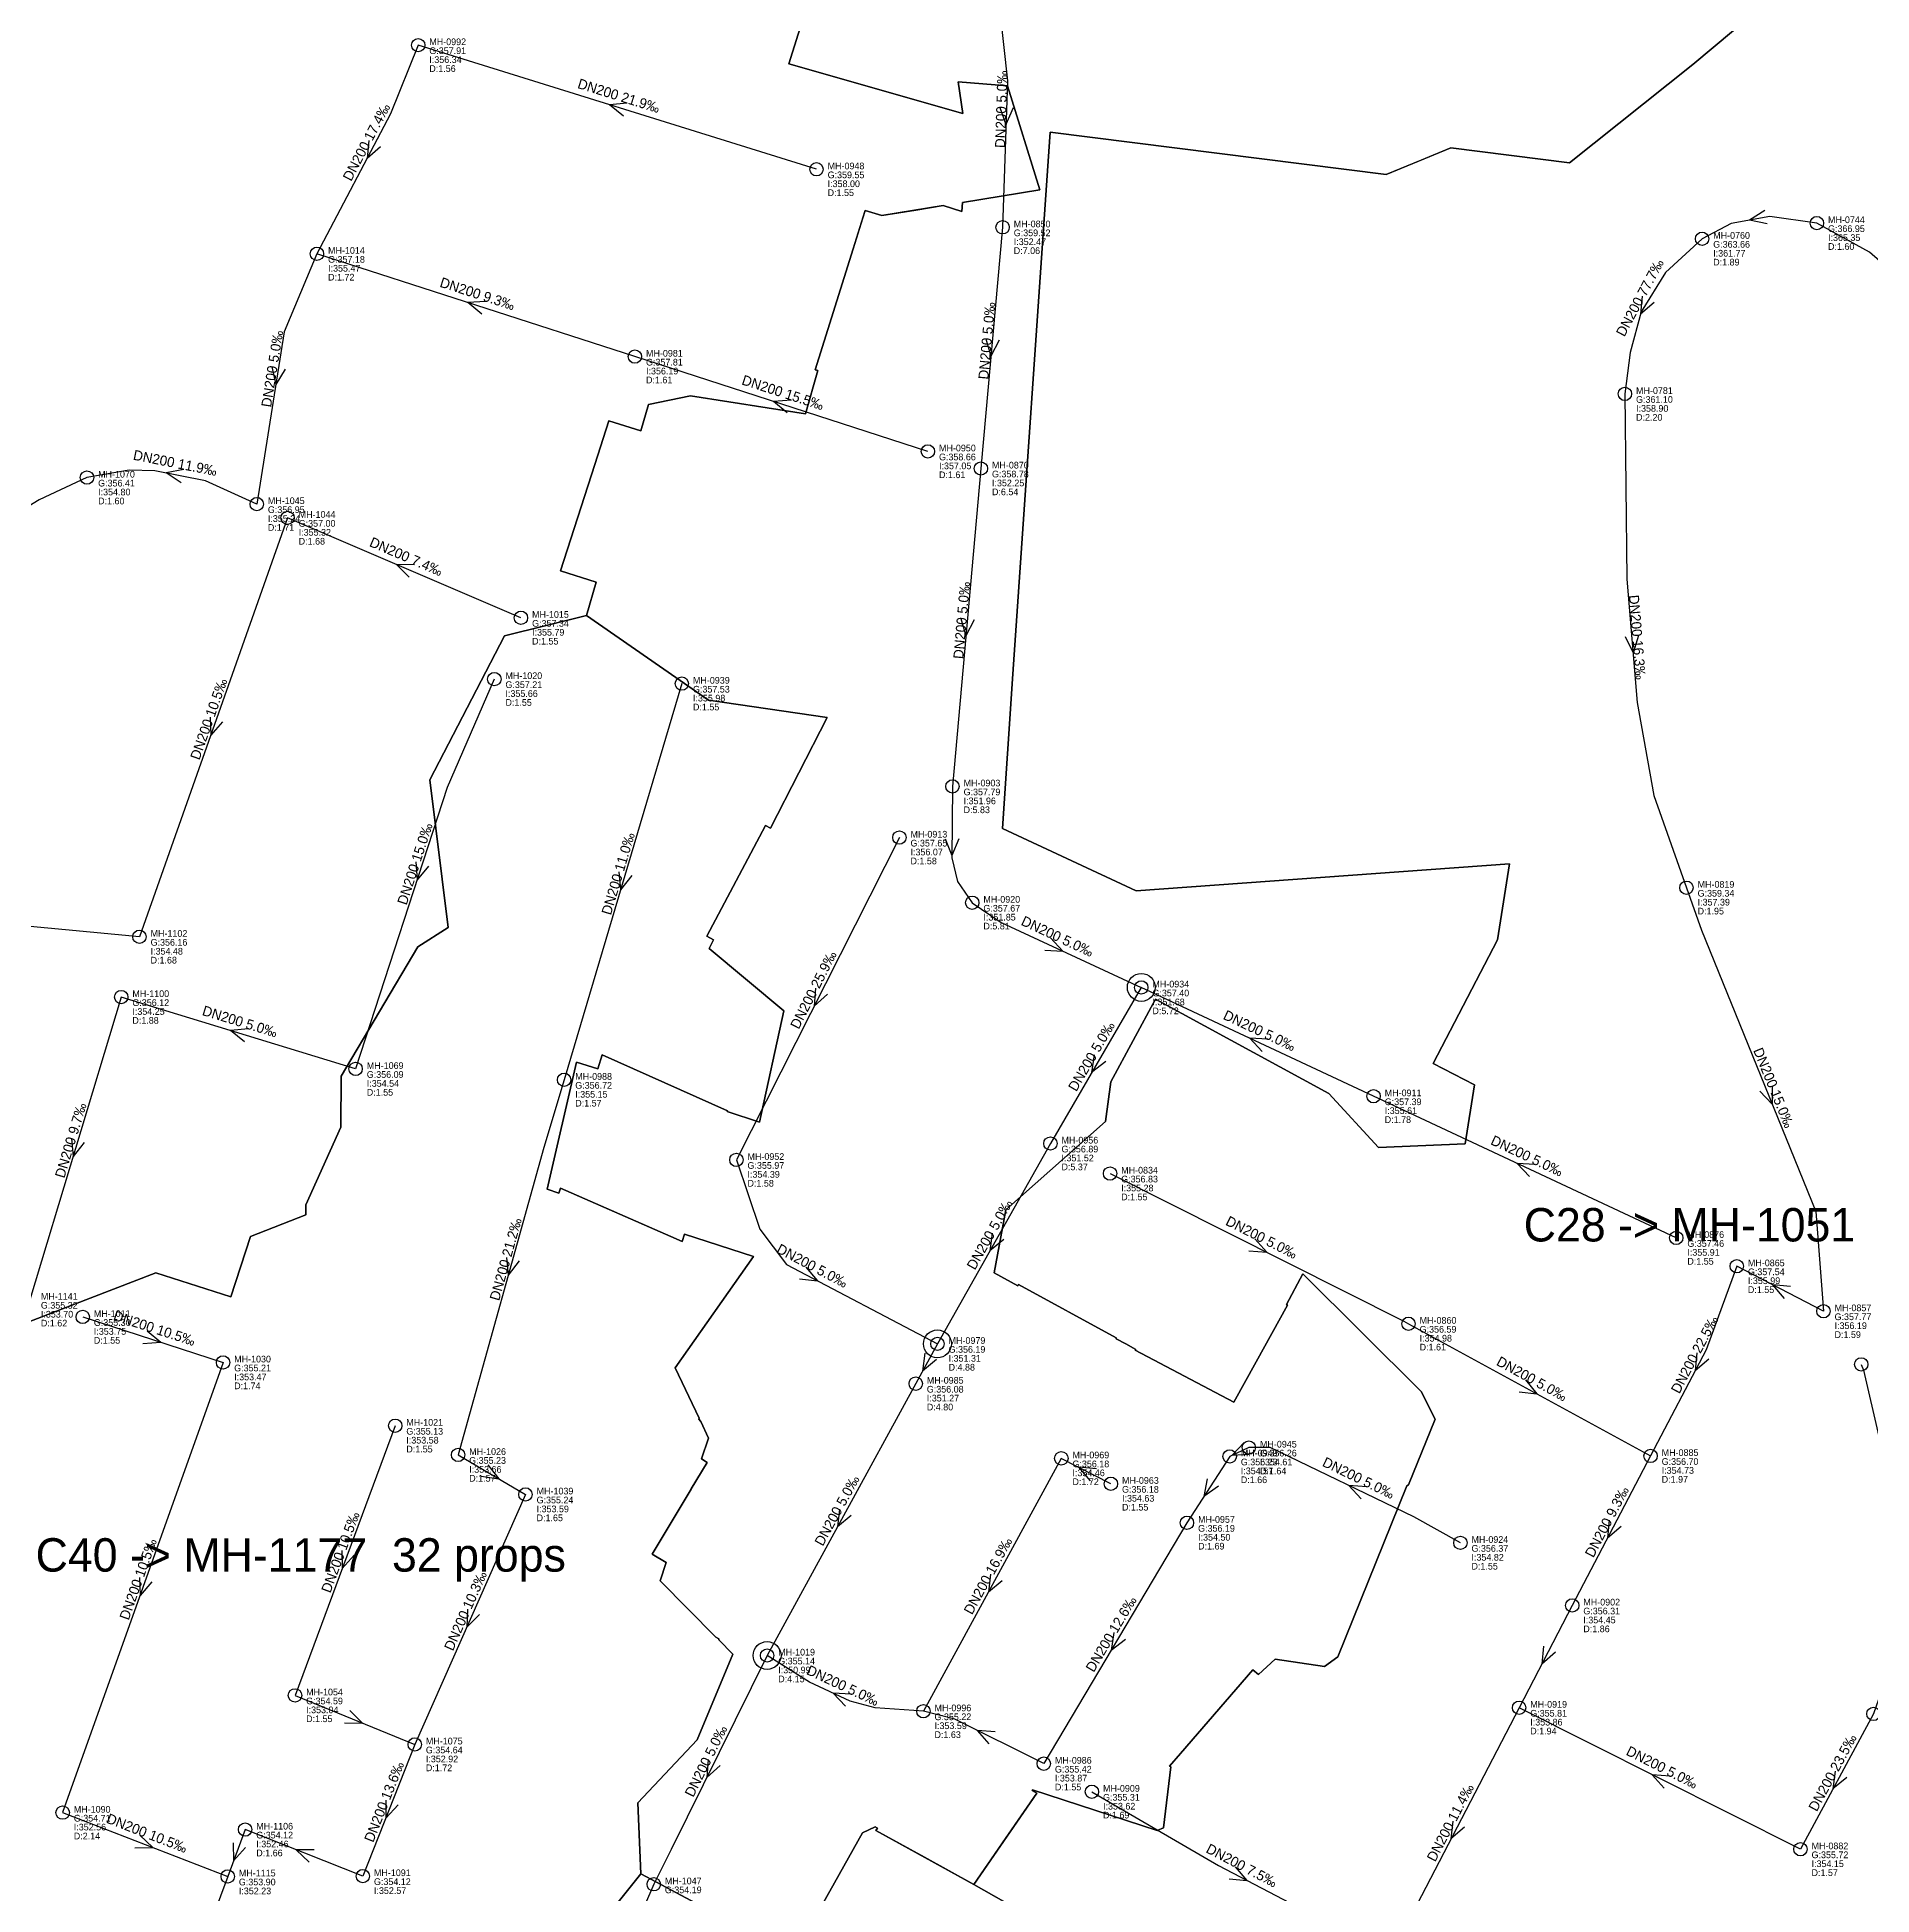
# Model space of a CAD drawing. Header units: metres. Extents: x 449148 to 451990, y 2566737 to 2570847.
# Drawn here: x 450810.2 to 451139.7, y 2567391.6 to 2567725.2 of the extents above; entities that cross this region are included whole.
import ezdxf
from ezdxf.enums import TextEntityAlignment as Align

# ---------------------------------------------------------------- set-up
doc = ezdxf.new("R2010")
doc.units = ezdxf.units.M
for name, color, linetype in [('SEW-CATCHMENT', 4, 'Continuous'), ('SEW-CATCHMENT-LABEL', 4, 'Continuous'), ('SEW-DROP', 6, 'Continuous'), ('SEW-LABEL', 2, 'Continuous'), ('SEW-MH', 7, 'Continuous'), ('SEW-MH-LABEL', 8, 'Continuous'), ('SEW-PIPE-DN200', 3, 'Continuous')]:
    doc.layers.add(name, color=color, linetype=linetype)

msp = doc.modelspace()

# ---------------------------------------------------------------- linework, layer by layer
at = {"layer": 'SEW-CATCHMENT'}
for points in [[(451133.78, 2567742.28), (451107.56, 2567720.25), (451085.38, 2567702.62), (451064.07, 2567705.29), (451058.75, 2567703.11), (451052.48, 2567700.54), (450992.12, 2567708.09), (450985.39, 2567609.99), (450983.55, 2567583.06), (451007.6, 2567571.89), (451074.61, 2567576.74), (451072.45, 2567563.11), (451060.93, 2567540.92), (451068.33, 2567537.09), (451066.65, 2567526.48), (451051.12, 2567525.79), (451042.16, 2567535.51), (451011.04, 2567552.42), (451003.03, 2567537.59), (451002.05, 2567530.49), (450984.19, 2567514.6), (450982.08, 2567503.29), (450986.34, 2567501), (450986.45, 2567501.21), (451003.98, 2567491.63), (451003.99, 2567491.47), (451005.7, 2567490.55), (451005.7, 2567490.54), (451007.49, 2567489.56), (451007.42, 2567489.43), (451025.12, 2567480.08), (451029.13, 2567487.34), (451029.13, 2567487.34), (451034.76, 2567497.52), (451034.58, 2567497.62), (451037.5, 2567503.13), (451058.75, 2567481.98), (451061.25, 2567477.01), (451056.49, 2567465.26), (451056.17, 2567465.08), (451043.8, 2567434.37), (451041.37, 2567432.64), (451032.52, 2567433.96), (451029.56, 2567431.18), (451028.51, 2567432.05), (451015.55, 2567417.02), (451013.59, 2567414.75), (451013.79, 2567414.59), (451012.47, 2567403.67), (451011.36, 2567403.19), (450988.97, 2567410.47), (450988.9, 2567410.34), (450989.73, 2567409.87), (450978.42, 2567393.48), (450969.56, 2567398.37), (450969.56, 2567398.37), (450960.85, 2567403.18), (450961.14, 2567403.59), (450960.74, 2567403.84), (450958.46, 2567402.74), (450946.99, 2567382.35)], [(450987.42, 2567388.37), (450978.42, 2567393.48), (450984.11, 2567401.73), (450989.73, 2567409.87), (450988.9, 2567410.34), (450988.97, 2567410.47), (451011.36, 2567403.19), (451012.47, 2567403.67), (451013.79, 2567414.59), (451013.59, 2567414.75), (451015.55, 2567417.02), (451028.51, 2567432.05), (451029.56, 2567431.18), (451032.52, 2567433.96), (451041.37, 2567432.64), (451043.8, 2567434.37), (451056.17, 2567465.08), (451056.49, 2567465.26), (451061.25, 2567477.01), (451058.75, 2567481.98), (451037.5, 2567503.13), (451034.58, 2567497.62), (451034.76, 2567497.52), (451029.13, 2567487.34), (451029.13, 2567487.34), (451025.12, 2567480.08), (451007.42, 2567489.43), (451007.49, 2567489.56), (451005.7, 2567490.54), (451005.7, 2567490.55), (451003.99, 2567491.47), (451003.98, 2567491.63), (450986.45, 2567501.21), (450986.34, 2567501), (450982.08, 2567503.29), (450984.19, 2567514.6), (451002.05, 2567530.49), (451003.03, 2567537.59), (451011.04, 2567552.42), (451042.16, 2567535.51), (451051.12, 2567525.79), (451066.65, 2567526.48), (451068.33, 2567537.09), (451060.93, 2567540.92), (451072.45, 2567563.11), (451074.61, 2567576.74), (451007.6, 2567571.89), (450983.55, 2567583.06), (450985.39, 2567609.99), (450992.12, 2567708.09), (451052.48, 2567700.54), (451064.07, 2567705.29), (451085.38, 2567702.62), (451107.56, 2567720.25), (451133.78, 2567742.28)], [(450950.87, 2567738.54), (450945.19, 2567720.39), (450976.43, 2567711.45), (450975.59, 2567717.17), (450984.49, 2567716.43), (450990.3, 2567697.75), (450976.4, 2567695.49), (450976.3, 2567693.89), (450972.95, 2567694.93), (450961.94, 2567693.14), (450958.93, 2567694.08), (450958.46, 2567692.57), (450958.46, 2567692.57), (450956.77, 2567687.17), (450956.77, 2567687.17), (450949.97, 2567665.46), (450950.43, 2567665.31), (450948.19, 2567657.55), (450927.55, 2567660.79), (450920.01, 2567659.19), (450918.63, 2567654.5), (450912.87, 2567656.3), (450910.37, 2567648.47), (450904.23, 2567629.35), (450910.64, 2567627.34), (450908.88, 2567621.36), (450894.15, 2567617.71), (450880.75, 2567591.83), (450884.02, 2567565.32), (450878.62, 2567561.84), (450864.84, 2567538.62), (450864.74, 2567529.46), (450858.46, 2567515.52), (450858.5, 2567513.7), (450848.52, 2567509.85), (450845, 2567498.97), (450831.56, 2567503.32), (450808.77, 2567494.53)], [(450944.03, 2567381.89), (450918.66, 2567395.37), (450918.09, 2567408.13), (450928.78, 2567419.47), (450935.16, 2567434.83), (450932.63, 2567437.39), (450932.67, 2567437.61), (450932.12, 2567437.9), (450922.09, 2567448.03), (450923.2, 2567451.28), (450920.66, 2567452.79), (450927.7, 2567464.49), (450927.7, 2567464.51), (450930.56, 2567469.26), (450929.54, 2567469.92), (450929.54, 2567469.92), (450930.81, 2567473.65), (450929.42, 2567476.59), (450929.03, 2567477.03), (450929.13, 2567477.21), (450924.82, 2567486.28), (450938.84, 2567506.23), (450926.5, 2567510.25), (450926.05, 2567508.93), (450924.01, 2567509.82), (450904.21, 2567518.52), (450903.93, 2567517.63), (450901.79, 2567518.32), (450907.08, 2567541.16), (450910.89, 2567539.91), (450911.68, 2567542.47), (450934.17, 2567532.41), (450934.12, 2567532.27), (450939.97, 2567530.34), (450944.33, 2567550.37), (450930.89, 2567561.52), (450931.7, 2567563.11), (450930.49, 2567563.76), (450941.01, 2567583.65), (450941.95, 2567583.15), (450952.11, 2567603.02), (450930.8, 2567606.13), (450908.88, 2567621.36), (450910.64, 2567627.34), (450904.23, 2567629.35), (450910.37, 2567648.47), (450912.87, 2567656.3), (450918.63, 2567654.5), (450920.01, 2567659.19), (450927.55, 2567660.79), (450948.19, 2567657.55), (450950.43, 2567665.31), (450949.97, 2567665.46), (450956.77, 2567687.17), (450956.77, 2567687.17), (450958.93, 2567694.08), (450961.94, 2567693.14), (450961.94, 2567693.14), (450968, 2567694.13), (450972.95, 2567694.93), (450976.3, 2567693.89), (450976.4, 2567695.49), (450990.3, 2567697.75), (450984.49, 2567716.43), (450975.59, 2567717.17), (450976.43, 2567711.45), (450945.19, 2567720.39), (450950.87, 2567738.54)], [(450808.77, 2567494.53), (450831.56, 2567503.32), (450845, 2567498.97), (450848.52, 2567509.85), (450858.5, 2567513.7), (450858.46, 2567515.52), (450864.74, 2567529.46), (450864.84, 2567538.62), (450878.62, 2567561.84), (450884.02, 2567565.32), (450880.75, 2567591.83), (450894.15, 2567617.71), (450908.88, 2567621.36), (450930.8, 2567606.13), (450952.11, 2567603.02), (450941.95, 2567583.15), (450941.01, 2567583.65), (450930.49, 2567563.76), (450931.7, 2567563.11), (450930.89, 2567561.52), (450944.33, 2567550.37), (450939.97, 2567530.34), (450934.12, 2567532.27), (450934.17, 2567532.41), (450911.68, 2567542.47), (450910.89, 2567539.91), (450907.08, 2567541.16), (450901.79, 2567518.32), (450903.93, 2567517.63), (450904.21, 2567518.52), (450912.98, 2567514.67), (450924.01, 2567509.82), (450926.05, 2567508.93), (450926.5, 2567510.25), (450938.84, 2567506.23), (450924.82, 2567486.28), (450929.13, 2567477.21), (450929.03, 2567477.03), (450929.42, 2567476.59), (450930.81, 2567473.65), (450929.54, 2567469.92), (450930.56, 2567469.26), (450927.7, 2567464.51), (450927.7, 2567464.49), (450920.66, 2567452.79), (450923.2, 2567451.28), (450922.09, 2567448.03), (450932.12, 2567437.9), (450932.67, 2567437.61), (450932.63, 2567437.39), (450935.16, 2567434.83), (450928.78, 2567419.47), (450918.09, 2567408.13), (450918.66, 2567395.37), (450901.88, 2567374.46)], [(450946.99, 2567382.35), (450958.46, 2567402.74), (450960.74, 2567403.84), (450961.14, 2567403.59), (450960.85, 2567403.18), (450978.42, 2567393.48), (450995.85, 2567383.59)], [(450901.88, 2567374.46), (450918.66, 2567395.37), (450944.03, 2567381.89)]]:
    msp.add_lwpolyline(points, dxfattribs=at)
at = {"layer": 'SEW-DROP'}
for centre in [(451008.5, 2567554.55), (450971.9, 2567490.56), (450941.31, 2567434.6)]:
    msp.add_circle(centre, 2.5, dxfattribs=at)
at = {"layer": 'SEW-LABEL'}
for p, q in [((450916.21, 2567713.3), (450912.99, 2567713.04)), ((450915.5, 2567711), (450912.99, 2567713.04)), ((450983.1, 2567712.55), (450984.2, 2567709.51)), ((450985.5, 2567712.47), (450984.2, 2567709.51)), ((450869.8, 2567706.62), (450869.47, 2567703.4)), ((450871.92, 2567705.5), (450869.47, 2567703.4)), ((451120.44, 2567694.04), (451117.7, 2567692.33)), ((451120.87, 2567691.68), (451117.7, 2567692.33)), ((451098.46, 2567678.67), (451098.11, 2567675.46)), ((450890.82, 2567677.73), (450887.6, 2567677.51)), ((450890.08, 2567675.44), (450887.6, 2567677.51)), ((451100.58, 2567677.55), (451098.11, 2567675.46)), ((450980.58, 2567670.99), (450981.51, 2567667.89)), ((450982.98, 2567670.77), (450981.51, 2567667.89)), ((450852.4, 2567665.97), (450853.11, 2567662.82)), ((450854.77, 2567665.59), (450853.11, 2567662.82)), ((450945.67, 2567659.99), (450942.45, 2567659.77)), ((450944.93, 2567657.71), (450942.45, 2567659.77)), ((450836.55, 2567647.54), (450833.38, 2567646.94)), ((450836.09, 2567645.18), (450833.38, 2567646.94)), ((450877.06, 2567628.2), (450874.78, 2567630.49)), ((450878.01, 2567630.41), (450874.78, 2567630.49)), ((450976.08, 2567620.79), (450977.01, 2567617.7)), ((450978.47, 2567620.58), (450977.01, 2567617.7)), ((451095.36, 2567617.55), (451096.8, 2567614.66)), ((451097.75, 2567617.75), (451096.8, 2567614.66)), ((450841.28, 2567603.07), (450841.41, 2567599.84)), ((450843.54, 2567602.27), (450841.41, 2567599.84)), ((450973.31, 2567581.24), (450974.5, 2567578.24)), ((450975.71, 2567581.23), (450974.5, 2567578.24)), ((450878.26, 2567577.08), (450878.47, 2567573.85)), ((450880.54, 2567576.33), (450878.47, 2567573.85)), ((450914.71, 2567575.32), (450915.01, 2567572.1)), ((450917.01, 2567574.64), (450915.01, 2567572.1)), ((450992.21, 2567563.43), (450994.43, 2567561.08)), ((450991.2, 2567561.25), (450994.43, 2567561.08)), ((450950.03, 2567554.41), (450949.75, 2567551.19)), ((450952.17, 2567553.33), (450949.75, 2567551.19)), ((450848.17, 2567547.09), (450844.95, 2567546.82)), ((450847.47, 2567544.79), (450844.95, 2567546.82)), ((451030.2, 2567543.06), (451027.99, 2567545.42)), ((451031.22, 2567545.24), (451027.99, 2567545.42)), ((451000.05, 2567542.44), (450999.58, 2567539.25)), ((451002.12, 2567541.23), (450999.58, 2567539.25)), ((451119.54, 2567535.95), (451121.79, 2567533.62)), ((451121.77, 2567536.85), (451121.79, 2567533.62)), ((450816.41, 2567527.44), (450816.69, 2567524.22)), ((450818.71, 2567526.74), (450816.69, 2567524.22)), ((451078.23, 2567520.58), (451076.02, 2567522.94)), ((451079.25, 2567522.75), (451076.02, 2567522.94)), ((450981.73, 2567510.44), (450981.3, 2567507.24)), ((450983.82, 2567509.27), (450981.3, 2567507.24)), ((451028.89, 2567509.41), (451031.04, 2567507)), ((450894.49, 2567506.09), (450894.84, 2567502.88)), ((450896.8, 2567505.45), (450894.84, 2567502.88)), ((451027.82, 2567507.27), (451031.04, 2567507)), ((450947.13, 2567502.22), (450950.34, 2567501.89)), ((450948.24, 2567504.34), (450950.34, 2567501.89)), ((451123.98, 2567498.7), (451121.87, 2567501.15)), ((451125.08, 2567500.83), (451121.87, 2567501.15)), ((450829.97, 2567492.91), (450832.45, 2567490.84)), ((450829.23, 2567490.63), (450832.45, 2567490.84)), ((450969.61, 2567488.88), (450969.23, 2567485.67)), ((451108.28, 2567488.92), (451107.95, 2567485.7)), ((450971.72, 2567487.73), (450969.23, 2567485.67)), ((451110.41, 2567487.8), (451107.95, 2567485.7)), ((451076.32, 2567481.96), (451079.53, 2567481.58)), ((451077.47, 2567484.07), (451079.53, 2567481.58)), ((451026.95, 2567472.86), (451024.73, 2567470.51)), ((450891.18, 2567468.86), (450893.16, 2567466.31)), ((451027.95, 2567470.68), (451024.73, 2567470.51)), ((450889.97, 2567466.79), (450893.16, 2567466.31)), ((450999.38, 2567465.96), (450997.26, 2567468.4)), ((451000.47, 2567468.1), (450997.26, 2567468.4)), ((451020.34, 2567466.3), (451019.72, 2567463.13)), ((451047.95, 2567462.74), (451045.77, 2567465.13)), ((451048.99, 2567464.9), (451045.77, 2567465.13)), ((451022.36, 2567465), (451019.72, 2567463.13)), ((450954.32, 2567460.9), (450953.93, 2567457.69)), ((450956.42, 2567459.75), (450953.93, 2567457.69)), ((451092.54, 2567458.89), (451092.21, 2567455.68)), ((451094.66, 2567457.78), (451092.21, 2567455.68)), ((450864.93, 2567453.47), (450865.01, 2567450.24)), ((450867.18, 2567452.64), (450865.01, 2567450.24)), ((450828.6, 2567448.62), (450828.72, 2567445.39)), ((450981.42, 2567449.18), (450981.04, 2567445.98)), ((450830.86, 2567447.82), (450828.72, 2567445.39)), ((450983.53, 2567448.03), (450981.04, 2567445.98)), ((450887.49, 2567442.93), (450887.38, 2567439.7)), ((450889.69, 2567441.96), (450887.38, 2567439.7)), ((451003.58, 2567438.71), (451003.08, 2567435.52)), ((451005.65, 2567437.48), (451003.08, 2567435.52)), ((451080.73, 2567436.29), (451080.41, 2567433.07)), ((451082.86, 2567435.18), (451080.41, 2567433.07)), ((450955.4, 2567425.48), (450953.18, 2567427.82)), ((450956.4, 2567427.65), (450953.18, 2567427.82)), ((450865.45, 2567422.49), (450868.68, 2567422.47)), ((450866.36, 2567424.71), (450868.68, 2567422.47)), ((450981.21, 2567418.74), (450979.06, 2567421.16)), ((450982.28, 2567420.89), (450979.06, 2567421.16)), ((450930.73, 2567415.94), (450930.47, 2567412.72)), ((450932.88, 2567414.87), (450930.47, 2567412.72)), ((451102.4, 2567410.78), (451100.26, 2567413.2)), ((451103.47, 2567412.92), (451100.26, 2567413.2)), ((451133.07, 2567413.85), (451132.7, 2567410.64)), ((451135.18, 2567412.71), (451132.7, 2567410.64)), ((450872.82, 2567408.64), (450872.83, 2567405.41)), ((450875.05, 2567407.76), (450872.83, 2567405.41)), ((450828.68, 2567402.32), (450831.04, 2567400.12)), ((451064.42, 2567404.88), (451064.1, 2567401.66)), ((451066.55, 2567403.77), (451064.1, 2567401.66)), ((450827.81, 2567400.08), (450831.04, 2567400.12)), ((450845.42, 2567400.96), (450845.5, 2567397.73)), ((450847.67, 2567400.13), (450845.5, 2567397.73)), ((450859.99, 2567399.73), (450856.76, 2567399.72)), ((450859.11, 2567397.5), (450856.76, 2567399.72)), ((451025.36, 2567396.66), (451027.46, 2567394.2)), ((451024.25, 2567394.53), (451027.46, 2567394.2))]:
    msp.add_line(p, q, dxfattribs=at)
at = {"layer": 'SEW-MH'}
for centre in [(450878.66, 2567723.74), (450950.18, 2567701.45), (450983.6, 2567691.04), (451129.81, 2567691.79), (451109.19, 2567688.98), (450860.48, 2567686.28), (450917.57, 2567667.82), (451095.34, 2567661.12), (450970.18, 2567650.8), (450979.69, 2567647.73), (450819.19, 2567646.1), (450849.67, 2567641.34), (450855.2, 2567638.87), (450897.11, 2567620.92), (450892.33, 2567609.92), (450926, 2567609.1), (450974.59, 2567590.65), (450965.06, 2567581.46), (451106.39, 2567572.46), (450978.15, 2567569.77), (450828.61, 2567563.65), (451008.5, 2567554.55), (450825.34, 2567552.83), (450867.43, 2567539.92), (450904.86, 2567537.97), (451050.21, 2567535.02), (450992.17, 2567526.53), (450935.79, 2567523.59), (451002.89, 2567521.14), (451104.55, 2567509.58), (451115.42, 2567504.49), (450818.42, 2567495.39), (451056.48, 2567494.17), (451130.98, 2567496.42), (450971.9, 2567490.56), (450843.62, 2567487.22), (451137.77, 2567486.87), (450967.99, 2567483.41), (450874.53, 2567475.86), (450885.82, 2567470.62), (451027.81, 2567471.94), (450994.14, 2567470), (451024.37, 2567470.35), (451099.94, 2567470.43), (451003.04, 2567465.43), (450897.92, 2567463.52), (451016.7, 2567458.43), (451065.79, 2567454.83), (451085.87, 2567443.58), (450941.31, 2567434.6), (450856.54, 2567427.44), (450969.37, 2567424.59), (451076.34, 2567425.23), (451139.97, 2567424.11), (450878.04, 2567418.63), (450990.99, 2567415.18), (450999.63, 2567410.14), (450814.82, 2567406.39), (450847.59, 2567403.35), (451126.85, 2567399.81), (450844.46, 2567394.93), (450868.72, 2567394.99), (450920.95, 2567393.52)]:
    msp.add_circle(centre, 1.2, dxfattribs=at)
at = {"layer": 'SEW-PIPE-DN200'}
for points in [[(450982.95, 2567730.91), (450984.45, 2567717.34), (450983.6, 2567691.04)], [(450878.66, 2567723.74), (450873.66, 2567711.4), (450860.48, 2567686.28)], [(450950.18, 2567701.45), (450878.66, 2567723.74)], [(451129.81, 2567691.79), (451129.81, 2567691.79), (451121.35, 2567692.98), (451114.43, 2567691.74), (451109.19, 2567688.98), (451109.19, 2567688.98)], [(450983.6, 2567691.04), (450979.69, 2567647.73)], [(451109.19, 2567688.98), (451102.64, 2567682.94), (451098.25, 2567675.87), (451096.26, 2567668.55), (451095.34, 2567661.12)], [(451184.78, 2567634.87), (451181.39, 2567639.9), (451166.82, 2567659.65), (451153.6, 2567674.06), (451139.27, 2567686.6), (451129.81, 2567691.79)], [(450860.48, 2567686.28), (450854.61, 2567672.24), (450849.67, 2567641.34)], [(450917.57, 2567667.82), (450860.48, 2567686.28), (450860.48, 2567686.28)], [(450970.18, 2567650.8), (450917.57, 2567667.82)], [(451095.34, 2567661.12), (451095.34, 2567661.12), (451095.71, 2567627.86), (451097.55, 2567605.69), (451100.55, 2567589.02), (451106.39, 2567572.46)], [(450819.19, 2567646.1), (450810.62, 2567642.13), (450804.06, 2567638.08), (450781.16, 2567623.86), (450769.69, 2567618.76), (450764.47, 2567614.74)], [(450849.67, 2567641.34), (450840.46, 2567645.54), (450831.38, 2567647.33), (450826.75, 2567647.44), (450819.19, 2567646.1), (450819.19, 2567646.1)], [(450979.69, 2567647.73), (450974.59, 2567590.65)], [(450855.2, 2567638.87), (450828.61, 2567563.65)], [(450897.11, 2567620.92), (450855.2, 2567638.87)], [(450892.33, 2567609.92), (450883.87, 2567590.44), (450867.43, 2567539.92)], [(450926, 2567609.1), (450904.86, 2567537.97)], [(450974.59, 2567590.65), (450974.48, 2567577.82), (450975.52, 2567573.55), (450978.15, 2567569.77), (450978.15, 2567569.77)], [(450965.06, 2567581.46), (450935.79, 2567523.59), (450935.79, 2567523.59)], [(451106.39, 2567572.46), (451109.07, 2567564.85), (451129.64, 2567514.33), (451130.98, 2567496.42)], [(450828.61, 2567563.65), (450764.62, 2567569.68)], [(450978.15, 2567569.77), (450983.35, 2567566.22), (451008.5, 2567554.55)], [(450825.34, 2567552.83), (450808.91, 2567498.48)], [(450867.43, 2567539.92), (450825.34, 2567552.83)], [(451008.5, 2567554.55), (450992.17, 2567526.53)], [(451050.21, 2567535.02), (451008.5, 2567554.55)], [(450904.86, 2567537.97), (450901.25, 2567525.82), (450885.82, 2567470.62)], [(451104.55, 2567509.58), (451050.21, 2567535.02)], [(450992.17, 2567526.53), (450971.9, 2567490.56)], [(450935.79, 2567523.59), (450940.02, 2567511.16), (450944.78, 2567504.81), (450971.9, 2567490.56), (450971.9, 2567490.56)], [(451002.89, 2567521.14), (451055.65, 2567494.62), (451056.48, 2567494.17)], [(451115.42, 2567504.49), (451109.93, 2567489.47), (451099.94, 2567470.43)], [(451130.98, 2567496.42), (451115.42, 2567504.49)], [(450818.42, 2567495.39), (450843.62, 2567487.22)], [(451056.48, 2567494.17), (451099.94, 2567470.43)], [(450971.9, 2567490.56), (450967.99, 2567483.41)], [(450843.62, 2567487.22), (450814.82, 2567406.39)], [(451137.77, 2567486.87), (451138.18, 2567485.82), (451143.48, 2567462.8), (451144.69, 2567453.83), (451144.8, 2567444.86), (451143.5, 2567434.27), (451139.97, 2567424.11), (451139.97, 2567424.11)], [(450967.99, 2567483.41), (450941.31, 2567434.6)], [(450874.53, 2567475.86), (450856.54, 2567427.44)], [(451027.81, 2567471.94), (451027.81, 2567471.94), (451024.37, 2567470.35), (451024.37, 2567470.35)], [(451065.79, 2567454.83), (451057.44, 2567459.5), (451031.64, 2567471.94), (451027.81, 2567471.94)], [(450885.82, 2567470.62), (450897.92, 2567463.52)], [(450994.14, 2567470), (450969.37, 2567424.59)], [(451003.04, 2567465.43), (450994.14, 2567470)], [(451024.37, 2567470.35), (451016.7, 2567458.43)], [(451099.94, 2567470.43), (451085.87, 2567443.58)], [(450897.92, 2567463.52), (450878.04, 2567418.63)], [(451016.7, 2567458.43), (450990.99, 2567415.18)], [(451085.87, 2567443.58), (451076.34, 2567425.23)], [(450941.31, 2567434.6), (450924.06, 2567399.76), (450920.95, 2567393.52)], [(450969.37, 2567424.59), (450960.72, 2567425.2), (450956.23, 2567426.4), (450948.95, 2567429.82), (450941.31, 2567434.6)], [(450856.54, 2567427.44), (450878.04, 2567418.63)], [(451076.34, 2567425.23), (451053.25, 2567380.76)], [(451126.85, 2567399.81), (451076.34, 2567425.23)], [(450990.99, 2567415.18), (450975.01, 2567423.18), (450969.37, 2567424.59)], [(451139.97, 2567424.11), (451126.85, 2567399.81)], [(450878.04, 2567418.63), (450868.72, 2567394.99)], [(450999.63, 2567410.14), (451022.36, 2567396.87), (451053.25, 2567380.76)], [(450814.82, 2567406.39), (450844.46, 2567394.93)], [(450847.59, 2567403.35), (450844.46, 2567394.93)], [(450868.72, 2567394.99), (450847.59, 2567403.35)], [(450844.46, 2567394.93), (450840.52, 2567384.31)], [(450920.95, 2567393.52), (450913.88, 2567377.12)]]:
    msp.add_lwpolyline(points, dxfattribs=at)

# ---------------------------------------------------------------- texts
at = {"layer": 'SEW-CATCHMENT-LABEL'}
for s, p in [('C28 -> MH-1051  109 props', (451127, 2567508.94)), ('C40 -> MH-1177  32 props', (450857.57, 2567449.66))]:
    msp.add_text(s, height=6, dxfattribs=at).set_placement(p, align=Align.CENTER)
at = {"layer": 'SEW-LABEL'}
for s, rotation, p in [('DN200 5.0‰', 88.1341, (450984.25, 2567712.21)), ('DN200 21.9‰', 342.6928, (450914.42, 2567713.8)), ('DN200 17.4‰', 62.3116, (450870.17, 2567705.93)), ('DN200 9.3‰', 342.0811, (450889.02, 2567678.25)), ('DN200 77.7‰', 61.9881, (451098.82, 2567677.99)), ('DN200 5.0‰', 84.8476, (450981.65, 2567670.58)), ('DN200 5.0‰', 80.9056, (450853.34, 2567665.5)), ('DN200 15.5‰', 342.0811, (450943.87, 2567660.51)), ('DN200 11.9‰', 348.8429, (450834.85, 2567647.85)), ('DN200 7.4‰', 336.8245, (450876.15, 2567631.09)), ('DN200 5.0‰', 84.8931, (450977.14, 2567620.39)), ('DN200 16.3‰', -85.2414, (451096.68, 2567617.36)), ('DN200 10.5‰', 70.5343, (450841.91, 2567602.46)), ('DN200 15.0‰', 71.9712, (450878.93, 2567576.48)), ('DN200 11.0‰', 73.4473, (450915.43, 2567574.74)), ('DN200 5.0‰', -24.8941, (450993.07, 2567562.91)), ('DN200 25.9‰', 63.1657, (450950.43, 2567553.73)), ('DN200 5.0‰', 342.9441, (450846.39, 2567547.58)), ('DN200 5.0‰', 334.9115, (451029.35, 2567545.99)), ('DN200 5.0‰', 59.7701, (451000.33, 2567541.74)), ('DN200 15.0‰', -67.8403, (451121.22, 2567536.21)), ('DN200 9.7‰', 73.1777, (450817.13, 2567526.85)), ('DN200 5.0‰', 334.9115, (451077.38, 2567523.5)), ('DN200 5.0‰', 60.6006, (450982.04, 2567509.75)), ('DN200 21.2‰', 74.3784, (450895.24, 2567505.52)), ('DN200 5.0‰', -26.6891, (451029.7, 2567508.87)), ('DN200 5.0‰', -27.7133, (450949.01, 2567503.78)), ('DN200 10.5‰', -17.9676, (450831.02, 2567492.5)), ('DN200 22.5‰', 62.333, (451108.65, 2567488.23)), ('DN200 5.0‰', -28.6466, (451078.21, 2567483.5)), ('DN200 5.0‰', 334.2635, (451047.12, 2567465.67)), ('DN200 5.0‰', 61.3322, (450954.65, 2567460.21)), ('DN200 9.3‰', 62.3334, (451092.9, 2567458.2)), ('DN200 10.5‰', 69.6169, (450865.54, 2567452.85)), ('DN200 10.5‰', 70.3879, (450829.22, 2567448.01)), ('DN200 16.9‰', 61.3904, (450981.76, 2567448.49)), ('DN200 10.3‰', 66.1168, (450887.98, 2567442.27)), ('DN200 12.6‰', 59.2642, (451003.85, 2567438.01)), ('DN200 5.0‰', 335.1886, (450954.54, 2567428.39)), ('DN200 5.0‰', 63.6669, (450931.14, 2567415.26)), ('DN200 23.5‰', 61.6345, (451133.41, 2567413.16)), ('DN200 13.6‰', 68.4672, (450873.38, 2567408.01)), ('DN200 5.0‰', 333.2937, (451101.6, 2567413.72)), ('DN200 11.4‰', 62.5622, (451064.79, 2567404.19)), ('DN200 10.5‰', -21.155, (450829.64, 2567401.86)), ('DN200 7.5‰', -27.5387, (451026.13, 2567396.1))]:
    msp.add_text(s, height=1.8, rotation=rotation, dxfattribs=at).set_placement(p, align=Align.CENTER)
at = {"layer": 'SEW-MH-LABEL'}
for s, p in [('G:357.91', (450880.66, 2567722.14)), ('MH-0992', (450880.66, 2567723.74)), ('D:1.56', (450880.66, 2567718.94)), ('I:356.34', (450880.66, 2567720.54)), ('MH-0948', (450952.18, 2567701.45)), ('G:359.55', (450952.18, 2567699.85)), ('I:358.00', (450952.18, 2567698.25)), ('D:1.55', (450952.18, 2567696.65)), ('MH-0850', (450985.6, 2567691.04)), ('MH-0744', (451131.81, 2567691.79)), ('G:359.52', (450985.6, 2567689.44)), ('I:352.47', (450985.6, 2567687.84)), ('G:363.66', (451111.19, 2567687.38)), ('MH-0760', (451111.19, 2567688.98)), ('G:366.95', (451131.81, 2567690.19)), ('I:365.35', (451131.81, 2567688.59)), ('G:357.18', (450862.48, 2567684.68)), ('MH-1014', (450862.48, 2567686.28)), ('D:7.06', (450985.6, 2567686.24)), ('D:1.89', (451111.19, 2567684.18)), ('I:361.77', (451111.19, 2567685.78)), ('D:1.60', (451131.81, 2567686.99)), ('D:1.72', (450862.48, 2567681.48)), ('I:355.47', (450862.48, 2567683.08)), ('MH-0981', (450919.57, 2567667.82)), ('G:357.81', (450919.57, 2567666.22)), ('I:356.19', (450919.57, 2567664.62)), ('D:1.61', (450919.57, 2567663.02)), ('MH-0781', (451097.34, 2567661.12)), ('G:361.10', (451097.34, 2567659.52)), ('I:358.90', (451097.34, 2567657.92)), ('D:2.20', (451097.34, 2567656.32)), ('MH-0950', (450972.18, 2567650.8)), ('G:358.66', (450972.18, 2567649.2)), ('I:357.05', (450972.18, 2567647.6)), ('MH-0870', (450981.69, 2567647.73)), ('G:356.41', (450821.19, 2567644.5)), ('MH-1070', (450821.19, 2567646.1)), ('D:1.61', (450972.18, 2567646)), ('G:358.78', (450981.69, 2567646.13)), ('I:352.25', (450981.69, 2567644.53)), ('D:1.60', (450821.19, 2567641.3)), ('I:354.80', (450821.19, 2567642.9)), ('MH-1045', (450851.67, 2567641.34)), ('D:6.54', (450981.69, 2567642.93)), ('G:356.95', (450851.67, 2567639.74)), ('I:355.24', (450851.67, 2567638.14)), ('MH-1044', (450857.2, 2567638.87)), ('D:1.71', (450851.67, 2567636.54)), ('G:357.00', (450857.2, 2567637.27)), ('D:1.68', (450857.2, 2567634.07)), ('I:355.32', (450857.2, 2567635.67)), ('MH-1015', (450899.11, 2567620.92)), ('G:357.34', (450899.11, 2567619.32)), ('I:355.79', (450899.11, 2567617.72)), ('D:1.55', (450899.11, 2567616.12)), ('G:357.21', (450894.33, 2567608.32)), ('MH-1020', (450894.33, 2567609.92)), ('G:357.53', (450928, 2567607.5)), ('MH-0939', (450928, 2567609.1)), ('D:1.55', (450894.33, 2567605.12)), ('I:355.66', (450894.33, 2567606.72)), ('D:1.55', (450928, 2567604.3)), ('I:355.98', (450928, 2567605.9)), ('MH-0903', (450976.59, 2567590.65)), ('G:357.79', (450976.59, 2567589.05)), ('I:351.96', (450976.59, 2567587.45)), ('D:5.83', (450976.59, 2567585.85)), ('MH-0913', (450967.06, 2567581.46)), ('G:357.65', (450967.06, 2567579.86)), ('I:356.07', (450967.06, 2567578.26)), ('D:1.58', (450967.06, 2567576.66)), ('G:359.34', (451108.39, 2567570.86)), ('MH-0819', (451108.39, 2567572.46)), ('G:357.67', (450980.15, 2567568.17)), ('MH-0920', (450980.15, 2567569.77)), ('D:1.95', (451108.39, 2567567.66)), ('I:357.39', (451108.39, 2567569.26)), ('D:5.81', (450980.15, 2567564.97)), ('I:351.85', (450980.15, 2567566.57)), ('G:356.16', (450830.61, 2567562.05)), ('MH-1102', (450830.61, 2567563.65)), ('D:1.68', (450830.61, 2567558.85)), ('I:354.48', (450830.61, 2567560.45)), ('MH-0934', (451010.5, 2567554.55)), ('G:356.12', (450827.34, 2567551.23)), ('MH-1100', (450827.34, 2567552.83)), ('G:357.40', (451010.5, 2567552.95)), ('I:351.68', (451010.5, 2567551.35)), ('D:1.88', (450827.34, 2567548.03)), ('I:354.25', (450827.34, 2567549.63)), ('D:5.72', (451010.5, 2567549.75)), ('G:356.09', (450869.43, 2567538.32)), ('MH-1069', (450869.43, 2567539.92)), ('MH-0988', (450906.86, 2567537.97)), ('D:1.55', (450869.43, 2567535.12)), ('I:354.54', (450869.43, 2567536.72)), ('G:356.72', (450906.86, 2567536.37)), ('I:355.15', (450906.86, 2567534.77)), ('MH-0911', (451052.21, 2567535.02)), ('D:1.57', (450906.86, 2567533.17)), ('G:357.39', (451052.21, 2567533.42)), ('I:355.61', (451052.21, 2567531.82)), ('D:1.78', (451052.21, 2567530.22)), ('G:356.89', (450994.17, 2567524.93)), ('MH-0956', (450994.17, 2567526.53)), ('G:355.97', (450937.79, 2567521.99)), ('MH-0952', (450937.79, 2567523.59)), ('D:5.37', (450994.17, 2567521.73)), ('I:351.52', (450994.17, 2567523.33)), ('MH-0834', (451004.89, 2567521.14)), ('D:1.58', (450937.79, 2567518.79)), ('I:354.39', (450937.79, 2567520.39)), ('G:356.83', (451004.89, 2567519.54)), ('I:355.28', (451004.89, 2567517.94)), ('D:1.55', (451004.89, 2567516.34)), ('G:357.46', (451106.55, 2567507.98)), ('MH-0876', (451106.55, 2567509.58)), ('D:1.55', (451106.55, 2567504.78)), ('I:355.91', (451106.55, 2567506.38)), ('MH-0865', (451117.42, 2567504.49)), ('G:357.54', (451117.42, 2567502.89)), ('I:355.99', (451117.42, 2567501.29)), ('MH-1141', (450810.91, 2567498.48)), ('D:1.55', (451117.42, 2567499.69)), ('G:355.32', (450810.91, 2567496.88)), ('I:353.70', (450810.91, 2567495.28)), ('MH-1011', (450820.42, 2567495.39)), ('MH-0860', (451058.48, 2567494.17)), ('G:357.77', (451132.98, 2567494.82)), ('MH-0857', (451132.98, 2567496.42)), ('D:1.62', (450810.91, 2567493.68)), ('G:355.30', (450820.42, 2567493.79)), ('D:1.55', (450820.42, 2567490.59)), ('I:353.75', (450820.42, 2567492.19)), ('MH-0979', (450973.9, 2567490.56)), ('G:356.59', (451058.48, 2567492.57)), ('I:354.98', (451058.48, 2567490.97)), ('D:1.59', (451132.98, 2567491.62)), ('I:356.19', (451132.98, 2567493.22)), ('MH-1030', (450845.62, 2567487.22)), ('G:356.19', (450973.9, 2567488.96)), ('I:351.31', (450973.9, 2567487.36)), ('D:1.61', (451058.48, 2567489.37)), ('G:355.21', (450845.62, 2567485.62)), ('I:353.47', (450845.62, 2567484.02)), ('D:4.88', (450973.9, 2567485.76)), ('D:1.74', (450845.62, 2567482.42)), ('G:356.08', (450969.99, 2567481.81)), ('MH-0985', (450969.99, 2567483.41)), ('D:4.80', (450969.99, 2567478.61)), ('I:351.27', (450969.99, 2567480.21)), ('G:355.13', (450876.53, 2567474.26)), ('MH-1021', (450876.53, 2567475.86)), ('D:1.55', (450876.53, 2567471.06)), ('I:353.58', (450876.53, 2567472.66)), ('MH-1026', (450887.82, 2567470.62)), ('MH-0945', (451029.81, 2567471.94)), ('G:355.23', (450887.82, 2567469.02)), ('I:353.66', (450887.82, 2567467.42)), ('G:356.18', (450996.14, 2567468.4)), ('MH-0969', (450996.14, 2567470)), ('G:356.23', (451026.37, 2567468.75)), ('MH-0949', (451026.37, 2567470.35)), ('G:356.26', (451029.81, 2567470.34)), ('I:354.61', (451029.81, 2567468.74)), ('G:356.70', (451101.94, 2567468.83)), ('MH-0885', (451101.94, 2567470.43)), ('I:354.73', (451101.94, 2567467.23)), ('D:1.57', (450887.82, 2567465.82)), ('D:1.72', (450996.14, 2567465.2)), ('I:354.46', (450996.14, 2567466.8)), ('MH-0963', (451005.04, 2567465.43)), ('D:1.66', (451026.37, 2567465.55)), ('I:354.57', (451026.37, 2567467.15)), ('D:1.64', (451029.81, 2567467.14)), ('D:1.97', (451101.94, 2567465.63)), ('G:355.24', (450899.92, 2567461.92)), ('MH-1039', (450899.92, 2567463.52)), ('G:356.18', (451005.04, 2567463.83)), ('D:1.55', (451005.04, 2567460.63)), ('I:354.63', (451005.04, 2567462.23)), ('D:1.65', (450899.92, 2567458.72)), ('I:353.59', (450899.92, 2567460.32)), ('MH-0957', (451018.7, 2567458.43)), ('G:356.19', (451018.7, 2567456.83)), ('I:354.50', (451018.7, 2567455.23)), ('MH-0924', (451067.79, 2567454.83)), ('D:1.69', (451018.7, 2567453.63)), ('G:356.37', (451067.79, 2567453.23)), ('I:354.82', (451067.79, 2567451.63)), ('D:1.55', (451067.79, 2567450.03)), ('G:356.31', (451087.87, 2567441.98)), ('MH-0902', (451087.87, 2567443.58)), ('D:1.86', (451087.87, 2567438.78)), ('I:354.45', (451087.87, 2567440.38)), ('MH-1019', (450943.31, 2567434.6)), ('G:355.14', (450943.31, 2567433)), ('I:350.99', (450943.31, 2567431.4)), ('MH-1054', (450858.54, 2567427.44)), ('D:4.15', (450943.31, 2567429.8)), ('G:354.59', (450858.54, 2567425.84)), ('I:353.04', (450858.54, 2567424.24)), ('MH-0996', (450971.37, 2567424.59)), ('MH-0919', (451078.34, 2567425.23)), ('D:1.55', (450858.54, 2567422.64)), ('G:355.22', (450971.37, 2567422.99)), ('I:353.59', (450971.37, 2567421.39)), ('G:355.81', (451078.34, 2567423.63)), ('I:353.86', (451078.34, 2567422.03)), ('MH-1075', (450880.04, 2567418.63)), ('D:1.63', (450971.37, 2567419.79)), ('D:1.94', (451078.34, 2567420.43)), ('G:354.64', (450880.04, 2567417.03)), ('D:1.72', (450880.04, 2567413.83)), ('I:352.92', (450880.04, 2567415.43)), ('MH-0986', (450992.99, 2567415.18)), ('G:355.42', (450992.99, 2567413.58)), ('I:353.87', (450992.99, 2567411.98)), ('D:1.55', (450992.99, 2567410.38)), ('G:355.31', (451001.63, 2567408.54)), ('MH-0909', (451001.63, 2567410.14)), ('G:354.71', (450816.82, 2567404.79)), ('MH-1090', (450816.82, 2567406.39)), ('D:1.69', (451001.63, 2567405.34)), ('I:353.62', (451001.63, 2567406.94)), ('D:2.14', (450816.82, 2567401.59)), ('I:352.56', (450816.82, 2567403.19)), ('G:354.12', (450849.59, 2567401.75)), ('MH-1106', (450849.59, 2567403.35)), ('D:1.66', (450849.59, 2567398.55)), ('I:352.46', (450849.59, 2567400.15)), ('G:355.72', (451128.85, 2567398.21)), ('MH-0882', (451128.85, 2567399.81)), ('MH-1115', (450846.46, 2567394.93)), ('MH-1091', (450870.72, 2567394.99)), ('D:1.57', (451128.85, 2567395.01)), ('I:354.15', (451128.85, 2567396.61)), ('G:353.90', (450846.46, 2567393.33)), ('I:352.23', (450846.46, 2567391.73)), ('G:354.12', (450870.72, 2567393.39)), ('I:352.57', (450870.72, 2567391.79)), ('G:354.19', (450922.95, 2567391.92)), ('MH-1047', (450922.95, 2567393.52))]:
    msp.add_text(s, height=1.2, dxfattribs=at).set_placement(p)

doc.saveas('drawing.dxf')
